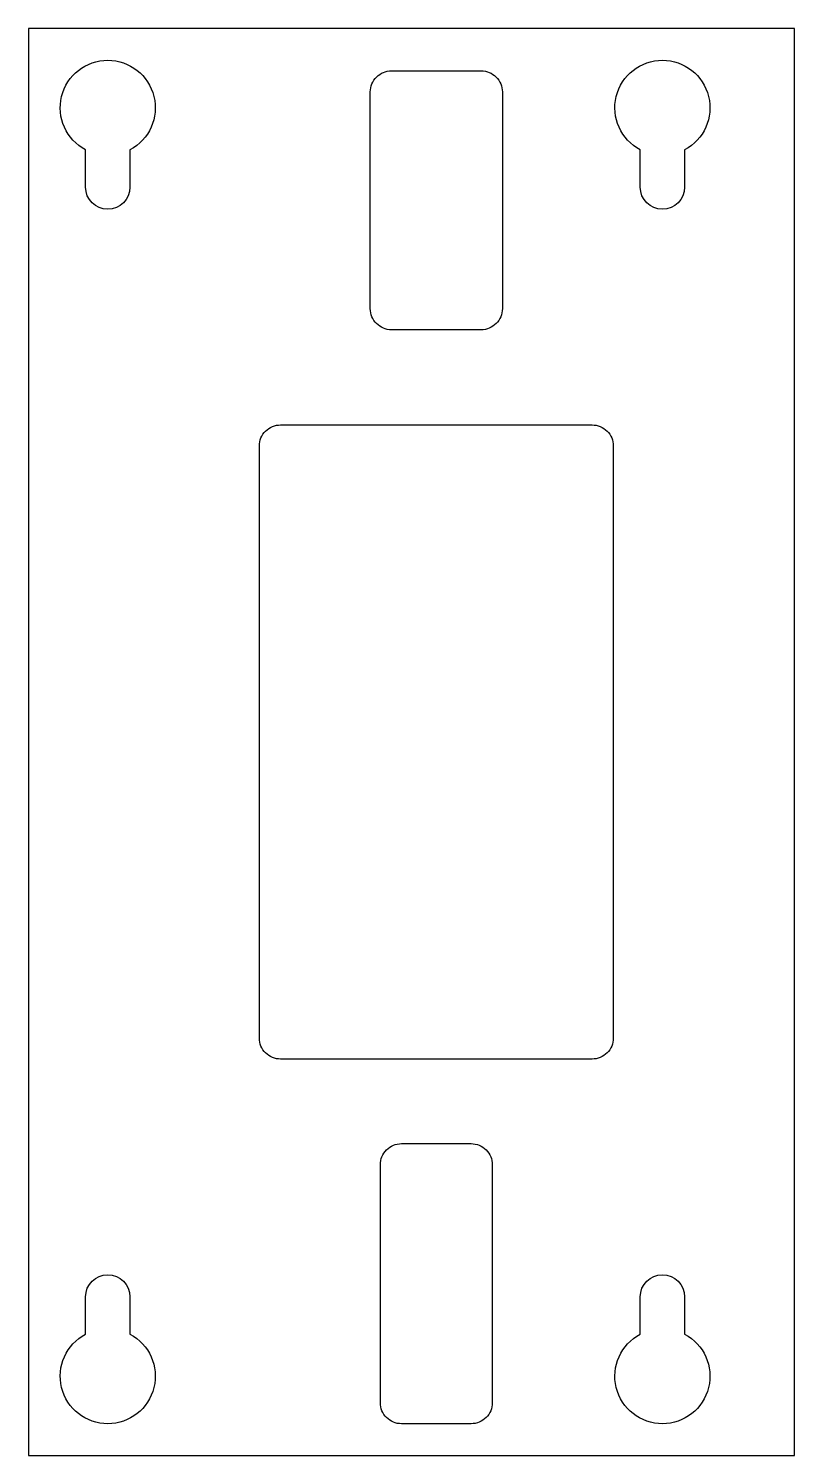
# Model space of a CAD drawing. Header units: millimetres. Extents: x -68 to 5, y 0 to 135.
import ezdxf

# ---------------------------------------------------------------- set-up
doc = ezdxf.new("R2010")
doc.units = ezdxf.units.MM

msp = doc.modelspace()

# ---------------------------------------------------------------- linework, layer by layer
msp.add_lwpolyline([(-67.5, 0), (5, 0), (5, 135), (-67.5, 135)], close=True)
for points in [[(-62.1, 120), (-62.1, 123.52, -4.038071), (-57.9, 123.52), (-57.9, 120, -1)], [(-22.65, 108.5, -0.414214), (-24.65, 106.5), (-33.15, 106.5, -0.414214), (-35.15, 108.5), (-35.15, 129, -0.414214), (-33.15, 131), (-24.65, 131, -0.414214), (-22.65, 129)], [(-9.6, 120), (-9.6, 123.52, -4.038071), (-5.4, 123.52), (-5.4, 120, -1)], [(-12.15, 39.5, -0.414214), (-14.15, 37.5), (-43.65, 37.5, -0.414214), (-45.65, 39.5), (-45.65, 95.5, -0.414214), (-43.65, 97.5), (-14.15, 97.5, -0.414214), (-12.15, 95.5)], [(-34.2, 27.5, -0.414214), (-32.2, 29.5), (-25.6, 29.5, -0.414214), (-23.6, 27.5), (-23.6, 5, -0.414214), (-25.6, 3), (-32.2, 3, -0.414214), (-34.2, 5)], [(-57.9, 15), (-57.9, 11.48, -4.038071), (-62.1, 11.48), (-62.1, 15, -1)], [(-5.4, 15), (-5.4, 11.48, -4.038071), (-9.6, 11.48), (-9.6, 15, -1)]]:
    msp.add_lwpolyline(points, format="xyb", close=True)

doc.saveas('drawing.dxf')
